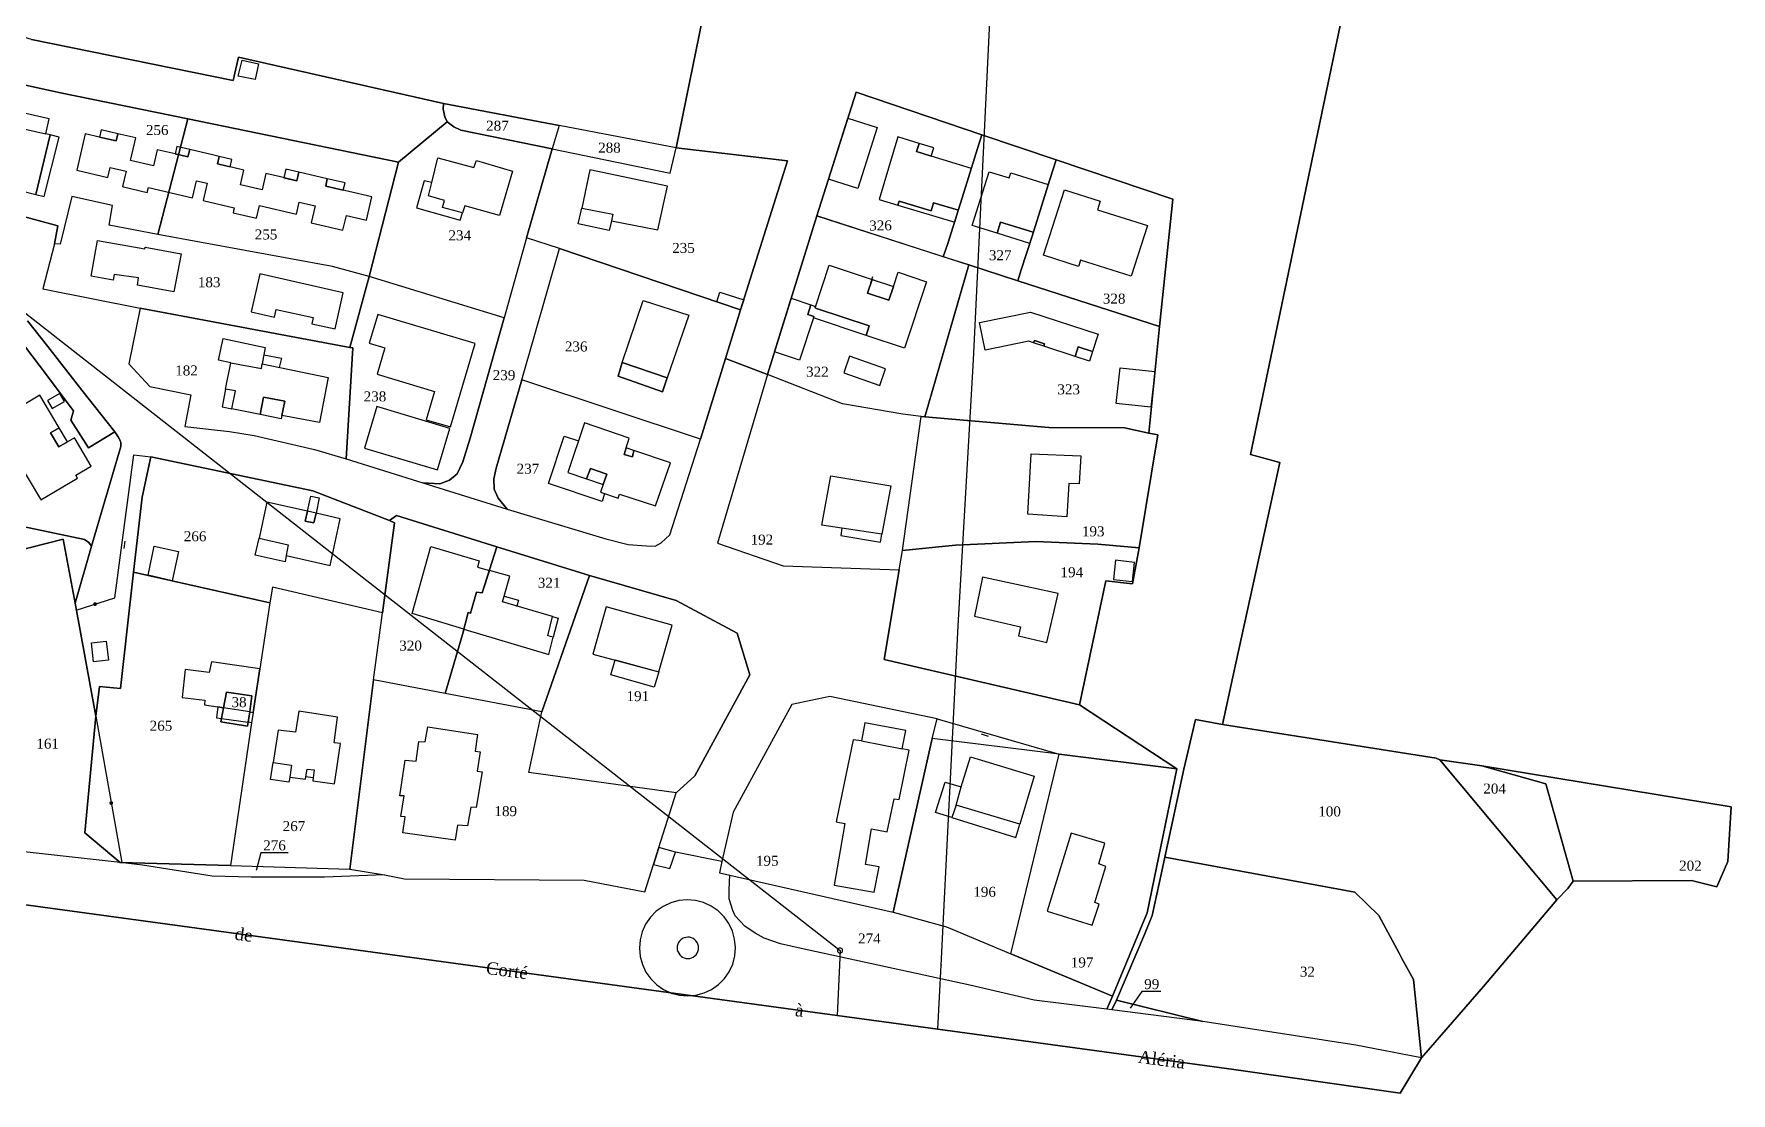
# Model space of a CAD drawing. Extents: x 1208038 to 1208926, y 6153358 to 6153860.
# Drawn here: x 1208586.3 to 1208926.4, y 6153357.6 to 6153569.8 of the extents above; entities that cross this region are included whole.
import ezdxf

# ---------------------------------------------------------------- set-up
doc = ezdxf.new("R2010")
doc.units = 0
doc.linetypes.add('CONTINU', pattern=[0])
doc.layers.get('0').update_dxf_attribs({"linetype": 'CONTINU'})
for name, color, linetype in [('1LIEUDIT', 7, 'CONTINU'), ('1PARCELLE', 7, 'CONTINU'), ('1SECTION', 7, 'CONTINU'), ('1SUBDSECT', 7, 'CONTINU'), ('1TROUPARCELLE', 7, 'CONTINU'), ('1ZONCOMM', 7, 'CONTINU'), ('3BATIDUR', 7, 'CONTINU'), ('3BATILEGER', 7, 'CONTINU'), ('3BORNE', 7, 'CONTINU'), ('3CADB', 7, 'CONTINU'), ('3CHEMIN', 7, 'CONTINU'), ('3CLOTMI', 7, 'CONTINU'), ('3FISCLINE', 7, 'CONTINUOUS'), ('3FLECHEPAR', 7, 'CONTINU'), ('3GAZODUC', 7, 'CONTINU'), ('3MURNONMI', 7, 'CONTINU'), ('3PARCELLETEX', 7, 'CONTINU'), ('3PISCINE', 7, 'CONTINUOUS'), ('3TOPOLINE', 7, 'CONTINU'), ('3ZONCOMMTEX', 7, 'CONTINU')]:
    doc.layers.add(name, color=color, linetype=linetype)
doc.styles.get("Standard").update_dxf_attribs({"font": 'Times New Roman'})

# ---------------------------------------------------------------- blocks, each defined once
blk = doc.blocks.new('CLOTMI')
at = {"const_width": 0.38}
blk.add_lwpolyline([(-0.19, 0, 1), (0.19, 0, 1)], format="xyb", close=True, dxfattribs=at)
blk = doc.blocks.new('MURNOMI')
blk.add_line((-0.75, 0.5), (0.75, 0.5))
blk = doc.blocks.new('BORLIPRO')
blk.add_lwpolyline([(-0.07, 0.5), (-0.19, 0.47), (-0.31, 0.4), (-0.4, 0.31), (-0.47, 0.19), (-0.5, 0.07), (-0.5, -0.07), (-0.47, -0.19), (-0.4, -0.31), (-0.31, -0.4), (-0.19, -0.47), (-0.07, -0.5), (0.07, -0.5), (0.19, -0.47), (0.31, -0.4), (0.4, -0.31), (0.47, -0.19), (0.5, -0.07), (0.5, 0.07), (0.47, 0.19), (0.4, 0.31), (0.31, 0.4), (0.19, 0.47), (0.07, 0.5)], close=True)
blk = doc.blocks.new('CADORDB')
blk.add_point((0, 0))

msp = doc.modelspace()

# ---------------------------------------------------------------- linework, layer by layer
at = {"layer": '1LIEUDIT'}
msp.add_lwpolyline([(1208852.42, 6153592.63), (1208841.39, 6153539.95), (1208830.04, 6153485.58), (1208835.96, 6153483.99), (1208834.09, 6153475.42), (1208826.55, 6153440.99), (1208824.47, 6153431.5), (1208867.24, 6153424.7), (1208867.97, 6153424.39), (1208876.44, 6153423.18), (1208926.36, 6153414.97), (1208925.74, 6153403.99), (1208923.49, 6153398.98), (1208918.45, 6153400.23), (1208894.69, 6153400.08), (1208893.64, 6153398.61), (1208891.48, 6153396.31), (1208891.48, 6153396.31), (1208876.73, 6153379.01), (1208864.31, 6153364.69), (1208860.04, 6153357.63), (1208826.74, 6153362.34), (1208767.43, 6153370.42), (1208747.24, 6153373.17), (1208565.93, 6153397.87)], dxfattribs=at)
at = {"layer": '1PARCELLE'}
for points in [[(1208668.33, 6153555.89), (1208627.26, 6153565.19), (1208626.17, 6153560.52), (1208585.81, 6153568.69), (1208552.07, 6153579.13), (1208534.44, 6153584.57), (1208554.78, 6153677.2), (1208583.34, 6153670.82), (1208608.58, 6153669.17), (1208661.16, 6153678.12), (1208691.87, 6153667.3), (1208717.66, 6153661.33), (1208736.79, 6153654.07), (1208714.94, 6153547.02), (1208691.49, 6153551.52), (1208668.33, 6153555.89)], [(1208580.66, 6153560.43), (1208591.61, 6153558.02), (1208617.12, 6153552.8), (1208611.09, 6153529.62), (1208601.34, 6153531.52), (1208602.01, 6153535.43), (1208593.84, 6153537.23), (1208591.52, 6153527.69), (1208590.42, 6153527.81), (1208591.06, 6153531.4), (1208573.04, 6153536.28), (1208580.66, 6153560.43)], [(1208768.5, 6153525.2), (1208743.15, 6153533.4), (1208751.02, 6153558.14), (1208776.25, 6153549.64), (1208775.36, 6153546.86), (1208772.97, 6153539.11), (1208769.44, 6153527.84), (1208768.5, 6153525.2)], [(1208669.07, 6153552.19), (1208668.58, 6153553.21), (1208668.27, 6153554.75), (1208668.33, 6153555.89), (1208691.49, 6153551.52), (1208690.13, 6153546.8), (1208671.83, 6153550.57), (1208670.38, 6153551.2), (1208669.07, 6153552.19)], [(1208617.12, 6153552.8), (1208659.32, 6153544.17), (1208653.42, 6153521.25), (1208646.1, 6153523.21), (1208611.09, 6153529.62), (1208617.12, 6153552.8)], [(1208659.32, 6153544.17), (1208669.07, 6153552.19), (1208670.38, 6153551.2), (1208671.83, 6153550.57), (1208690.13, 6153546.8), (1208684.99, 6153529.01), (1208680.48, 6153512.96), (1208653.42, 6153521.25), (1208659.32, 6153544.17)], [(1208714.94, 6153547.02), (1208691.49, 6153551.52), (1208690.13, 6153546.8), (1208713.78, 6153541.94), (1208714.94, 6153547.02)], [(1208783.43, 6153520.38), (1208773.6, 6153523.56), (1208768.5, 6153525.2), (1208769.44, 6153527.84), (1208772.97, 6153539.11), (1208775.36, 6153546.86), (1208776.25, 6153549.64), (1208791.1, 6153544.63), (1208789.83, 6153540.66), (1208786.29, 6153529.34), (1208784.11, 6153522.59), (1208783.43, 6153520.38)], [(1208714.94, 6153547.02), (1208737.28, 6153544.42), (1208727.87, 6153514.54), (1208691.6, 6153526.84), (1208684.99, 6153529.01), (1208690.13, 6153546.8), (1208713.78, 6153541.94), (1208714.94, 6153547.02)], [(1208791.1, 6153544.63), (1208814.52, 6153536.74), (1208811.8, 6153511.21), (1208783.43, 6153520.38), (1208784.11, 6153522.59), (1208786.29, 6153529.34), (1208789.83, 6153540.66), (1208791.1, 6153544.63)], [(1208590.42, 6153527.81), (1208588.07, 6153518.75), (1208607.54, 6153514.86), (1208649.54, 6153507.03), (1208653.42, 6153521.25), (1208646.1, 6153523.21), (1208611.09, 6153529.62), (1208601.34, 6153531.52), (1208602.01, 6153535.43), (1208593.84, 6153537.23), (1208591.52, 6153527.69), (1208590.42, 6153527.81)], [(1208764.83, 6153493.12), (1208764.08, 6153493.18), (1208760.37, 6153493.64), (1208748.33, 6153495.75), (1208733.27, 6153501.62), (1208743.15, 6153533.4), (1208773.6, 6153523.56), (1208764.83, 6153493.12)], [(1208664.22, 6153479.92), (1208681.11, 6153474.64), (1208679.31, 6153476.8), (1208678.48, 6153478.62), (1208678.41, 6153480.69), (1208678.91, 6153482.84), (1208684.03, 6153500.53), (1208691.6, 6153526.84), (1208684.99, 6153529.01), (1208680.48, 6153512.96), (1208673.7, 6153488.82), (1208672.24, 6153484.1), (1208671.1, 6153481.71), (1208669.57, 6153480.41), (1208667.58, 6153479.68), (1208664.22, 6153479.92)], [(1208727.87, 6153514.54), (1208724.85, 6153504.83), (1208719.83, 6153488.61), (1208684.03, 6153500.53), (1208691.6, 6153526.84), (1208727.87, 6153514.54)], [(1208648.87, 6153484.73), (1208664.22, 6153479.92), (1208667.58, 6153479.68), (1208669.57, 6153480.41), (1208671.1, 6153481.71), (1208672.24, 6153484.1), (1208673.7, 6153488.82), (1208680.48, 6153512.96), (1208653.42, 6153521.25), (1208649.54, 6153507.03), (1208650.18, 6153506.93), (1208648.87, 6153484.73)], [(1208804.78, 6153490.93), (1208789.66, 6153490.95), (1208764.83, 6153493.12), (1208773.6, 6153523.56), (1208783.43, 6153520.38), (1208811.8, 6153511.21), (1208809.66, 6153489.84), (1208804.78, 6153490.93)], [(1208607.54, 6153514.86), (1208605.29, 6153503.73), (1208609.51, 6153499.16), (1208617.69, 6153497.5), (1208616.48, 6153491.17), (1208625.46, 6153490.15), (1208630.41, 6153489.38), (1208642.51, 6153486.54), (1208648.87, 6153484.73), (1208650.18, 6153506.93), (1208649.54, 6153507.03), (1208607.54, 6153514.86)], [(1208681.11, 6153474.64), (1208700.89, 6153468.64), (1208705.33, 6153467.51), (1208709, 6153467.25), (1208710.77, 6153467.22), (1208711.98, 6153467.87), (1208713.72, 6153469.48), (1208719.83, 6153488.61), (1208684.03, 6153500.53), (1208678.91, 6153482.84), (1208678.41, 6153480.69), (1208678.48, 6153478.62), (1208679.31, 6153476.8), (1208681.11, 6153474.64)], [(1208733.27, 6153501.62), (1208723.26, 6153467.78), (1208736.4, 6153463.25), (1208759.66, 6153462.46), (1208760.31, 6153466.35), (1208764.08, 6153493.18), (1208760.37, 6153493.64), (1208748.33, 6153495.75), (1208733.27, 6153501.62)], [(1208809.66, 6153489.84), (1208811.46, 6153489.53), (1208807.73, 6153466.87), (1208799.44, 6153467.58), (1208787.07, 6153468.16), (1208770.94, 6153467.42), (1208760.31, 6153466.35), (1208764.08, 6153493.18), (1208764.83, 6153493.12), (1208789.66, 6153490.95), (1208804.78, 6153490.93), (1208809.66, 6153489.84)], [(1208594.5, 6153455.79), (1208592.13, 6153468.58), (1208571.35, 6153463.33), (1208546.45, 6153468.19), (1208496.2, 6153479.61), (1208497.51, 6153486.12), (1208503.64, 6153487.5), (1208502.08, 6153481.65), (1208525.18, 6153476.31), (1208540.24, 6153472.92), (1208554.55, 6153470.07), (1208570.87, 6153466.34), (1208571.81, 6153466.2), (1208573.62, 6153466.23), (1208574.69, 6153466.3), (1208576.66, 6153466.83), (1208578.97, 6153467.91), (1208581.01, 6153469.29), (1208582.78, 6153471.4), (1208596.41, 6153468.57), (1208597.27, 6153467.95), (1208597.81, 6153467.23), (1208594.5, 6153455.79)], [(1208657.5, 6153472.37), (1208658.53, 6153471.91), (1208656.13, 6153453.86), (1208634.05, 6153458.97), (1208633.54, 6153455.85), (1208606.21, 6153462.02), (1208607.97, 6153477), (1208609.68, 6153485.12), (1208642.18, 6153478.31), (1208657.5, 6153472.37)], [(1208668.66, 6153437.69), (1208654.29, 6153440.39), (1208656.13, 6153453.86), (1208658.53, 6153471.91), (1208657.5, 6153472.37), (1208658.93, 6153473.32), (1208679.05, 6153467.08), (1208676.11, 6153457.86), (1208674.97, 6153457.97), (1208673.78, 6153453.8), (1208673.29, 6153453.88), (1208672.14, 6153449.48), (1208668.66, 6153437.69)], [(1208603.52, 6153403.8), (1208553.68, 6153409.35), (1208545.58, 6153410.36), (1208541.17, 6153425.14), (1208539.48, 6153440.37), (1208538.58, 6153448.68), (1208540.88, 6153455.64), (1208571.35, 6153463.33), (1208592.13, 6153468.58), (1208594.5, 6153455.79), (1208598.68, 6153433.15), (1208596.44, 6153409.75), (1208603.52, 6153403.8)], [(1208679.05, 6153467.08), (1208697.62, 6153461.32), (1208688.07, 6153434.04), (1208668.66, 6153437.69), (1208672.14, 6153449.48), (1208673.29, 6153453.88), (1208673.78, 6153453.8), (1208674.97, 6153457.97), (1208676.11, 6153457.86), (1208679.05, 6153467.08)], [(1208807.73, 6153466.87), (1208806.41, 6153459.67), (1208801.08, 6153460.25), (1208795.79, 6153435.4), (1208756.63, 6153444.52), (1208759.66, 6153462.46), (1208760.31, 6153466.35), (1208770.94, 6153467.42), (1208787.07, 6153468.16), (1208799.44, 6153467.58), (1208807.73, 6153466.87)], [(1208603.52, 6153403.8), (1208596.44, 6153409.75), (1208598.68, 6153433.15), (1208599.4, 6153439.09), (1208603.62, 6153438.71), (1208606.21, 6153462.02), (1208633.54, 6153455.85), (1208631.52, 6153442.61), (1208630.2, 6153433.91), (1208629.88, 6153431.83), (1208625.66, 6153403.23), (1208603.52, 6153403.8)], [(1208714.96, 6153417.75), (1208685.44, 6153421.87), (1208688.07, 6153434.04), (1208697.62, 6153461.32), (1208714.99, 6153456.29), (1208727.19, 6153449.78), (1208729.71, 6153441.4), (1208718.7, 6153421.21), (1208714.96, 6153417.75)], [(1208649.55, 6153402.51), (1208654.29, 6153440.39), (1208656.13, 6153453.86), (1208634.05, 6153458.97), (1208633.54, 6153455.85), (1208631.52, 6153442.61), (1208630.2, 6153433.91), (1208629.88, 6153431.83), (1208625.66, 6153403.23), (1208649.55, 6153402.51)], [(1208649.55, 6153402.51), (1208656.49, 6153401.35), (1208660.56, 6153400.56), (1208696.52, 6153400.26), (1208708.68, 6153397.96), (1208710.43, 6153403.45), (1208711.52, 6153406.82), (1208714.96, 6153417.75), (1208685.44, 6153421.87), (1208688.07, 6153434.04), (1208668.66, 6153437.69), (1208654.29, 6153440.39), (1208649.55, 6153402.51)], [(1208629.94, 6153437.21), (1208624.83, 6153437.94), (1208624.26, 6153434.82), (1208623.87, 6153432.68), (1208623.75, 6153432.02), (1208629.09, 6153431.15), (1208629.2, 6153431.92), (1208629.5, 6153434.02), (1208629.94, 6153437.21)], [(1208766.3, 6153428.7), (1208767.25, 6153432.62), (1208745.78, 6153437.06), (1208738.12, 6153435.49), (1208726.37, 6153413.89), (1208724.13, 6153404), (1208723.63, 6153401.77), (1208725.75, 6153401.29), (1208758.48, 6153393.9), (1208766.3, 6153428.7)], [(1208812.91, 6153404.92), (1208816.71, 6153422.52), (1208819.02, 6153432.49), (1208824.47, 6153431.5), (1208867.24, 6153424.7), (1208867.97, 6153424.39), (1208891.48, 6153396.31), (1208876.73, 6153379.01), (1208864.31, 6153364.69), (1208862.7, 6153380.37), (1208860.4, 6153384.62), (1208859.84, 6153385.69), (1208858.52, 6153388.14), (1208855.81, 6153393.19), (1208850.95, 6153397.85), (1208812.91, 6153404.92)], [(1208791.72, 6153425.5), (1208766.3, 6153428.7), (1208758.48, 6153393.9), (1208769.14, 6153390.9), (1208782.06, 6153385.51), (1208791.72, 6153425.5)], [(1208815.3, 6153422.6), (1208809.37, 6153393.74), (1208802.38, 6153377.03), (1208782.06, 6153385.51), (1208791.72, 6153425.5), (1208815.3, 6153422.6)], [(1208891.48, 6153396.31), (1208867.97, 6153424.39), (1208876.44, 6153423.18), (1208889.27, 6153419.56), (1208894.69, 6153400.08), (1208893.64, 6153398.61), (1208891.48, 6153396.31)], [(1208894.69, 6153400.08), (1208889.27, 6153419.56), (1208876.44, 6153423.18), (1208926.36, 6153414.97), (1208925.74, 6153403.99), (1208923.49, 6153398.98), (1208918.45, 6153400.23), (1208894.69, 6153400.08)], [(1208803.24, 6153376.26), (1208808.79, 6153389.37), (1208810.38, 6153393.2), (1208812.22, 6153401.73), (1208812.91, 6153404.92), (1208850.95, 6153397.85), (1208855.81, 6153393.19), (1208858.52, 6153388.14), (1208859.84, 6153385.69), (1208860.4, 6153384.62), (1208862.7, 6153380.37), (1208864.31, 6153364.69), (1208851.15, 6153367.2), (1208820.48, 6153371.96), (1208803.24, 6153376.26)], [(1208649.55, 6153402.51), (1208656.49, 6153401.35), (1208644.5, 6153400.91), (1208629.82, 6153400.87), (1208621.99, 6153401.08), (1208608.02, 6153403.29), (1208603.52, 6153403.8), (1208625.66, 6153403.23), (1208649.55, 6153402.51)], [(1208802.38, 6153377.03), (1208801.28, 6153374.44), (1208786.7, 6153376.26), (1208773.82, 6153379.26), (1208740.01, 6153386.58), (1208735.85, 6153387.56), (1208732.6, 6153388.69), (1208730.8, 6153389.67), (1208728.72, 6153391.05), (1208726.82, 6153393.15), (1208726.3, 6153394.21), (1208725.61, 6153396.53), (1208725.6, 6153398.39), (1208725.75, 6153401.29), (1208758.48, 6153393.9), (1208769.14, 6153390.9), (1208782.06, 6153385.51), (1208802.38, 6153377.03)], [(1208802.24, 6153374.32), (1208803.24, 6153376.26), (1208820.48, 6153371.96), (1208802.24, 6153374.32)]]:
    msp.add_lwpolyline(points, close=True, dxfattribs=at)
for points in [[(1208852.42, 6153592.63), (1208841.39, 6153539.95), (1208830.04, 6153485.58), (1208835.96, 6153483.99), (1208834.09, 6153475.42), (1208826.55, 6153440.99), (1208824.47, 6153431.5), (1208819.02, 6153432.49), (1208816.71, 6153422.52), (1208812.91, 6153404.92), (1208812.22, 6153401.73), (1208810.38, 6153393.2), (1208808.79, 6153389.37), (1208803.24, 6153376.26), (1208802.24, 6153374.32), (1208801.28, 6153374.44), (1208801.28, 6153374.44), (1208802.38, 6153377.03), (1208809.37, 6153393.74), (1208815.3, 6153422.6), (1208795.79, 6153435.4), (1208801.08, 6153460.25), (1208806.41, 6153459.67), (1208807.73, 6153466.87), (1208811.46, 6153489.53), (1208809.66, 6153489.84), (1208811.8, 6153511.21), (1208814.52, 6153536.74), (1208791.1, 6153544.63), (1208776.25, 6153549.64), (1208751.02, 6153558.14), (1208743.15, 6153533.4), (1208733.27, 6153501.62), (1208724.85, 6153504.83), (1208727.87, 6153514.54), (1208737.28, 6153544.42), (1208714.94, 6153547.02), (1208736.79, 6153654.07)], [(1208585.81, 6153568.69), (1208626.17, 6153560.52), (1208627.26, 6153565.19), (1208668.33, 6153555.89), (1208668.27, 6153554.75), (1208668.58, 6153553.21), (1208669.07, 6153552.19), (1208659.32, 6153544.17), (1208617.12, 6153552.8), (1208591.61, 6153558.02), (1208580.66, 6153560.43)], [(1208573.04, 6153536.28), (1208591.06, 6153531.4), (1208590.42, 6153527.81), (1208588.07, 6153518.75), (1208607.54, 6153514.86), (1208605.29, 6153503.73), (1208609.51, 6153499.16), (1208617.69, 6153497.5), (1208616.48, 6153491.17), (1208625.46, 6153490.15), (1208630.41, 6153489.38), (1208642.51, 6153486.54), (1208648.87, 6153484.73), (1208664.22, 6153479.92), (1208681.11, 6153474.64), (1208700.89, 6153468.64), (1208705.33, 6153467.51), (1208709, 6153467.25), (1208710.77, 6153467.22), (1208711.98, 6153467.87), (1208713.72, 6153469.48), (1208719.83, 6153488.61), (1208724.85, 6153504.83), (1208733.27, 6153501.62), (1208723.26, 6153467.78), (1208736.4, 6153463.25), (1208759.66, 6153462.46), (1208756.63, 6153444.52), (1208795.79, 6153435.4), (1208815.3, 6153422.6), (1208791.72, 6153425.5), (1208766.3, 6153428.7), (1208767.25, 6153432.62), (1208745.78, 6153437.06), (1208738.12, 6153435.49), (1208726.37, 6153413.89), (1208724.13, 6153404), (1208714.85, 6153405.89), (1208714.85, 6153405.89), (1208711.52, 6153406.82), (1208714.96, 6153417.75), (1208718.7, 6153421.21), (1208729.71, 6153441.4), (1208727.19, 6153449.78), (1208714.99, 6153456.29), (1208697.62, 6153461.32), (1208679.05, 6153467.08), (1208658.93, 6153473.32), (1208657.5, 6153472.37), (1208642.18, 6153478.31), (1208609.68, 6153485.12), (1208607.97, 6153477), (1208606.21, 6153462.02), (1208603.62, 6153438.71), (1208599.4, 6153439.09), (1208598.68, 6153433.15), (1208594.5, 6153455.79), (1208597.81, 6153467.23), (1208603.65, 6153487.16), (1208603.66, 6153487.97), (1208603.46, 6153488.52), (1208603.16, 6153489.1), (1208602.47, 6153490.09), (1208595.86, 6153498.46), (1208589.03, 6153507.18), (1208585, 6153512.32)], [(1208585, 6153512.32), (1208589.03, 6153507.18), (1208595.86, 6153498.46), (1208595.86, 6153498.46), (1208602.47, 6153490.09), (1208597.22, 6153486.9), (1208593.68, 6153492.44), (1208594.21, 6153494.29), (1208587.29, 6153503.5), (1208581.22, 6153511.51)], [(1208581.22, 6153511.51), (1208587.29, 6153503.5), (1208594.21, 6153494.29), (1208593.68, 6153492.44), (1208597.22, 6153486.9), (1208602.47, 6153490.09), (1208603.16, 6153489.1), (1208603.46, 6153488.52), (1208603.66, 6153487.97), (1208603.65, 6153487.16), (1208603.65, 6153487.16), (1208597.81, 6153467.23), (1208597.27, 6153467.95), (1208596.41, 6153468.57), (1208582.78, 6153471.4)]]:
    msp.add_lwpolyline(points, dxfattribs=at)
at = {"layer": '1SECTION'}
msp.add_lwpolyline([(1208565.93, 6153397.87), (1208747.24, 6153373.17), (1208767.43, 6153370.42), (1208826.74, 6153362.34), (1208860.04, 6153357.63), (1208864.31, 6153364.69), (1208876.73, 6153379.01), (1208891.48, 6153396.31), (1208893.64, 6153398.61), (1208893.64, 6153398.61), (1208894.69, 6153400.08), (1208918.45, 6153400.23), (1208923.49, 6153398.98), (1208925.74, 6153403.99), (1208926.36, 6153414.97), (1208876.44, 6153423.18), (1208867.97, 6153424.39), (1208867.24, 6153424.7), (1208824.47, 6153431.5), (1208826.55, 6153440.99), (1208834.09, 6153475.42), (1208835.96, 6153483.99), (1208830.04, 6153485.58), (1208841.39, 6153539.95), (1208852.42, 6153592.63)], dxfattribs=at)
at = {"layer": '1SUBDSECT'}
msp.add_lwpolyline([(1208565.93, 6153397.87), (1208747.24, 6153373.17), (1208767.43, 6153370.42), (1208826.74, 6153362.34), (1208860.04, 6153357.63), (1208864.31, 6153364.69), (1208876.73, 6153379.01), (1208891.48, 6153396.31), (1208893.64, 6153398.61), (1208893.64, 6153398.61), (1208894.69, 6153400.08), (1208918.45, 6153400.23), (1208923.49, 6153398.98), (1208925.74, 6153403.99), (1208926.36, 6153414.97), (1208876.44, 6153423.18), (1208867.97, 6153424.39), (1208867.24, 6153424.7), (1208824.47, 6153431.5), (1208826.55, 6153440.99), (1208834.09, 6153475.42), (1208835.96, 6153483.99), (1208830.04, 6153485.58), (1208841.39, 6153539.95), (1208852.42, 6153592.63)], dxfattribs=at)
at = {"layer": '1TROUPARCELLE'}
msp.add_lwpolyline([(1208623.75, 6153432.02), (1208623.87, 6153432.68), (1208624.26, 6153434.82), (1208624.83, 6153437.94), (1208629.94, 6153437.21), (1208629.5, 6153434.02), (1208629.2, 6153431.92), (1208629.09, 6153431.15), (1208623.75, 6153432.02)], close=True, dxfattribs=at)
at = {"layer": '1ZONCOMM'}
msp.add_lwpolyline([(1208826.74, 6153362.34), (1208767.43, 6153370.42), (1208747.24, 6153373.17), (1208565.93, 6153397.87), (1208498.18, 6153402.8), (1208353.5, 6153421.69), (1208316.89, 6153426.69), (1208280.22, 6153439.09)], dxfattribs=at)
msp.add_lwpolyline([(1208826.74, 6153362.34), (1208767.43, 6153370.42), (1208747.24, 6153373.17), (1208565.93, 6153397.87), (1208498.18, 6153402.8), (1208353.5, 6153421.69), (1208316.89, 6153426.69), (1208280.22, 6153439.09)], dxfattribs=at)
msp.add_lwpolyline([(1208826.74, 6153362.34), (1208767.43, 6153370.42), (1208747.24, 6153373.17), (1208565.93, 6153397.87), (1208498.18, 6153402.8), (1208353.5, 6153421.69), (1208316.89, 6153426.69), (1208280.22, 6153439.09)], dxfattribs=at)
msp.add_lwpolyline([(1208826.74, 6153362.34), (1208767.43, 6153370.42), (1208747.24, 6153373.17), (1208565.93, 6153397.87), (1208498.18, 6153402.8), (1208353.5, 6153421.69), (1208316.89, 6153426.69), (1208280.22, 6153439.09)], dxfattribs=at)
at = {"layer": '3BATIDUR'}
for points in [[(1208627.98, 6153564.58), (1208631.29, 6153563.84), (1208630.62, 6153560.67), (1208627.22, 6153561.36), (1208627.98, 6153564.58)], [(1208589.55, 6153549.59), (1208588.66, 6153549.79), (1208589.35, 6153552.8), (1208582.57, 6153554.35), (1208579.95, 6153544.11), (1208576.22, 6153545.07), (1208575.09, 6153540.63), (1208586.66, 6153537.69), (1208589.55, 6153549.59)], [(1208745.48, 6153540.73), (1208749.37, 6153552.95), (1208755.23, 6153551.08), (1208751.34, 6153538.87), (1208745.48, 6153540.73)], [(1208594.86, 6153542.54), (1208601.06, 6153541.1), (1208601.52, 6153543.07), (1208604.74, 6153542.31), (1208604.02, 6153539.24), (1208604.22, 6153539.19), (1208608.98, 6153538.08), (1208609.22, 6153539.06), (1208618.03, 6153537.01), (1208618.82, 6153540.41), (1208621.01, 6153539.9), (1208620.21, 6153536.47), (1208626.4, 6153535.02), (1208626.17, 6153534.02), (1208630.88, 6153532.93), (1208631.47, 6153535.46), (1208638.88, 6153533.74), (1208639.45, 6153536.15), (1208642.61, 6153535.42), (1208641.81, 6153531.98), (1208648.2, 6153530.49), (1208648.88, 6153533.44), (1208652.88, 6153532.51), (1208653.98, 6153537.18), (1208644.73, 6153539.33), (1208645.06, 6153540.81), (1208639.37, 6153542.12), (1208638.98, 6153540.42), (1208635.69, 6153541.18), (1208632.73, 6153541.86), (1208631.98, 6153538.61), (1208627.68, 6153539.62), (1208628.33, 6153542.57), (1208623.08, 6153543.8), (1208623.42, 6153545.28), (1208622.34, 6153545.54), (1208617.48, 6153546.69), (1208617.12, 6153545.21), (1208614.54, 6153545.81), (1208610.97, 6153546.64), (1208610.22, 6153543.39), (1208605.62, 6153544.45), (1208606.67, 6153548.99), (1208603.07, 6153549.83), (1208602.73, 6153548.39), (1208599.43, 6153549.15), (1208596.56, 6153549.83), (1208594.86, 6153542.54)], [(1208763.64, 6153547.9), (1208759.38, 6153549.2), (1208755.63, 6153536.65), (1208759.41, 6153535.52), (1208759.63, 6153536.3), (1208766.06, 6153534.38), (1208766.55, 6153536.02), (1208771.53, 6153534.52), (1208774.14, 6153542.87), (1208766.07, 6153545.36), (1208763.14, 6153546.26), (1208763.64, 6153547.9)], [(1208665.35, 6153537.39), (1208666.01, 6153540.06), (1208667.24, 6153544.98), (1208674.44, 6153543.08), (1208674.97, 6153544.45), (1208682.19, 6153542.37), (1208679.59, 6153533.45), (1208672.65, 6153535.42), (1208672.18, 6153534.01), (1208668.16, 6153535.08), (1208668.54, 6153536.48), (1208665.35, 6153537.39)], [(1208702, 6153532.4), (1208711.32, 6153530.55), (1208713.21, 6153539.31), (1208697.7, 6153542.58), (1208696.04, 6153534.95), (1208702.3, 6153533.75), (1208702, 6153532.4)], [(1208782.04, 6153542.03), (1208789.5, 6153539.64), (1208786.53, 6153530.11), (1208779.97, 6153532.15), (1208779.26, 6153529.89), (1208774.29, 6153531.44), (1208777.66, 6153542.23), (1208781.67, 6153540.99), (1208782.04, 6153542.03)], [(1208792.76, 6153538.62), (1208799.91, 6153536.34), (1208799.37, 6153534.62), (1208809.39, 6153531.43), (1208806.15, 6153521.27), (1208796.02, 6153524.49), (1208795.62, 6153523.26), (1208788.58, 6153525.5), (1208792.76, 6153538.62)], [(1208599.01, 6153528.46), (1208608.46, 6153526.75), (1208608.54, 6153527.11), (1208615.79, 6153525.78), (1208614.32, 6153518.19), (1208607.01, 6153519.47), (1208607.19, 6153520.95), (1208602.33, 6153521.66), (1208602.12, 6153520.52), (1208597.73, 6153521.31), (1208599.01, 6153528.46)], [(1208648.22, 6153517.95), (1208631.55, 6153521.8), (1208629.78, 6153514.17), (1208634.47, 6153513.08), (1208634.83, 6153514.62), (1208642.2, 6153512.99), (1208641.93, 6153511.77), (1208646.64, 6153510.72), (1208648.22, 6153517.95)], [(1208745.66, 6153523.5), (1208754.23, 6153520.65), (1208753.31, 6153517.89), (1208757.59, 6153516.48), (1208758.5, 6153519.24), (1208759.48, 6153522.07), (1208765.15, 6153520.18), (1208760.74, 6153506.88), (1208753.03, 6153509.44), (1208753.67, 6153511.34), (1208743.11, 6153514.85), (1208742.83, 6153514.93), (1208745.66, 6153523.5)], [(1208708.35, 6153516.43), (1208717.5, 6153513.48), (1208713.17, 6153500.9), (1208704.17, 6153504), (1208708.35, 6153516.43)], [(1208738.01, 6153516.86), (1208741.98, 6153515.54), (1208741.35, 6153513.63), (1208742.58, 6153513.23), (1208742.48, 6153512.94), (1208739.67, 6153504.45), (1208734.67, 6153506.11), (1208738.01, 6153516.86)], [(1208775.73, 6153512), (1208785.98, 6153514.12), (1208799.54, 6153509.66), (1208798.4, 6153506.19), (1208795.55, 6153507.13), (1208794.92, 6153505.22), (1208788.65, 6153507.29), (1208788.81, 6153507.76), (1208786.76, 6153508.44), (1208786.6, 6153507.96), (1208785.66, 6153508.27), (1208776.87, 6153506.46), (1208775.73, 6153512)], [(1208666.57, 6153498.21), (1208664.87, 6153492.52), (1208669.73, 6153491.08), (1208674.7, 6153507.79), (1208655.15, 6153513.62), (1208653.45, 6153507.86), (1208656.59, 6153506.93), (1208655.03, 6153501.67), (1208666.57, 6153498.21)], [(1208624.69, 6153498.64), (1208625.72, 6153503.94), (1208623.24, 6153504.44), (1208624.16, 6153508.84), (1208632.63, 6153507.04), (1208632, 6153503.73), (1208645.21, 6153501.03), (1208643.52, 6153491.99), (1208635.97, 6153493.41), (1208636.52, 6153496.28), (1208632.26, 6153497.05), (1208631.62, 6153493.56), (1208625.95, 6153494.71), (1208626.64, 6153498.31), (1208624.69, 6153498.64)], [(1208810.9, 6153502.19), (1208810.11, 6153495.05), (1208803.13, 6153495.82), (1208803.91, 6153502.96), (1208810.9, 6153502.19)], [(1208595, 6153480.8), (1208594.65, 6153481.4), (1208597.76, 6153483.23), (1208594.53, 6153488.69), (1208594.4, 6153488.92), (1208591.28, 6153487.09), (1208589.62, 6153489.91), (1208591.35, 6153490.93), (1208587.48, 6153497.48), (1208579.35, 6153492.67), (1208581.53, 6153488.96), (1208580.59, 6153488.4), (1208587.56, 6153476.62), (1208587.65, 6153476.46), (1208595, 6153480.8)], [(1208669.64, 6153490.79), (1208654.98, 6153495.16), (1208652.52, 6153486.86), (1208667.17, 6153482.5), (1208669.64, 6153490.79)], [(1208704.96, 6153486.92), (1208705.53, 6153488.85), (1208696.63, 6153491.92), (1208693.26, 6153481.98), (1208697.02, 6153480.69), (1208697.83, 6153482.79), (1208701.07, 6153481.66), (1208700.36, 6153479.54), (1208699.83, 6153478.01), (1208703.33, 6153476.82), (1208703.61, 6153477.62), (1208710.84, 6153475.27), (1208713.83, 6153483.93), (1208706.51, 6153486.39), (1208706.19, 6153485.09), (1208704.55, 6153485.57), (1208704.96, 6153486.92)], [(1208786.12, 6153485.71), (1208796.04, 6153485.28), (1208795.74, 6153479.7), (1208793.65, 6153479.78), (1208793.23, 6153473.1), (1208785.44, 6153473.59), (1208786.12, 6153485.71)], [(1208748.18, 6153470.82), (1208744.19, 6153471.42), (1208745.97, 6153481.29), (1208758.01, 6153479.3), (1208756.19, 6153469.61), (1208748.18, 6153470.82)], [(1208636.83, 6153465.31), (1208645.64, 6153463.31), (1208647.64, 6153472.7), (1208642.85, 6153473.79), (1208642.34, 6153471.88), (1208640.65, 6153472.22), (1208641.06, 6153474.19), (1208632.95, 6153476.03), (1208631.38, 6153468.83), (1208637.22, 6153467.47), (1208636.83, 6153465.31)], [(1208609.15, 6153461.41), (1208610.34, 6153467.17), (1208615.22, 6153466.15), (1208614, 6153460.26), (1208609.15, 6153461.41)], [(1208677.53, 6153462.33), (1208676.11, 6153457.86), (1208674.97, 6153457.97), (1208673.78, 6153453.8), (1208673.29, 6153453.88), (1208672.44, 6153450.6), (1208662.06, 6153453.72), (1208665.78, 6153467.12), (1208675.47, 6153464.25), (1208675.14, 6153463), (1208677.53, 6153462.33)], [(1208806.42, 6153460.12), (1208806.83, 6153463.95), (1208803.01, 6153464.38), (1208802.59, 6153460.55), (1208806.42, 6153460.12)], [(1208680.51, 6153457.2), (1208681.64, 6153461.21), (1208677.53, 6153462.33), (1208676.11, 6153457.86), (1208674.97, 6153457.97), (1208673.78, 6153453.8), (1208673.29, 6153453.88), (1208672.44, 6153450.6), (1208689.43, 6153445.51), (1208690.31, 6153448.95), (1208689.26, 6153449.23), (1208690.21, 6153453.12), (1208680.19, 6153456.05), (1208680.51, 6153457.2)], [(1208776.38, 6153461.01), (1208774.76, 6153453.21), (1208783.96, 6153451.01), (1208783.56, 6153449.27), (1208789.23, 6153447.91), (1208791.53, 6153457.74), (1208776.38, 6153461.01)], [(1208700.96, 6153455.06), (1208698.29, 6153445.59), (1208711.48, 6153442.05), (1208714.16, 6153451.39), (1208700.96, 6153455.06)], [(1208623.1, 6153434.99), (1208624.26, 6153434.82), (1208624.83, 6153437.94), (1208629.94, 6153437.21), (1208629.5, 6153434.02), (1208630.2, 6153433.91), (1208631.52, 6153442.61), (1208621.82, 6153444.03), (1208621.36, 6153441.87), (1208616.6, 6153442.49), (1208615.95, 6153436.9), (1208620.52, 6153436.36), (1208620.46, 6153435.4), (1208623.1, 6153434.99)], [(1208624.26, 6153434.82), (1208624.83, 6153437.94), (1208629.94, 6153437.21), (1208629.5, 6153434.02), (1208624.26, 6153434.82)], [(1208637.52, 6153420.89), (1208640.71, 6153420.55), (1208640.78, 6153420.97), (1208641.03, 6153422.55), (1208642.41, 6153422.39), (1208642.2, 6153420.8), (1208642.13, 6153420.19), (1208646.5, 6153419.59), (1208647.67, 6153427.65), (1208646.43, 6153427.8), (1208647.11, 6153432.93), (1208639.34, 6153434.16), (1208638.66, 6153429.96), (1208635.18, 6153430.36), (1208634.2, 6153423.86), (1208637.9, 6153423.33), (1208637.52, 6153420.89)], [(1208660.65, 6153424.32), (1208662.89, 6153424.1), (1208663.43, 6153428.08), (1208664.65, 6153427.97), (1208665.18, 6153431.02), (1208675.16, 6153429.46), (1208674.66, 6153426.13), (1208675.69, 6153425.99), (1208675.09, 6153422.11), (1208676.06, 6153421.97), (1208674.89, 6153414.81), (1208673.84, 6153414.94), (1208673.18, 6153411.15), (1208671.17, 6153411.31), (1208670.67, 6153408.3), (1208660.19, 6153409.8), (1208660.63, 6153412.94), (1208659.8, 6153413.01), (1208660.44, 6153417.15), (1208659.56, 6153417.2), (1208660.65, 6153424.32)], [(1208752.76, 6153431.79), (1208752.14, 6153428.2), (1208750.45, 6153428.42), (1208747.01, 6153411.95), (1208748.76, 6153411.61), (1208746.64, 6153399.29), (1208754.67, 6153397.91), (1208755.63, 6153402.95), (1208752.88, 6153403.43), (1208754.11, 6153410.56), (1208757.27, 6153409.94), (1208758.66, 6153416.56), (1208759.67, 6153416.42), (1208761.64, 6153426.36), (1208760.25, 6153426.59), (1208760.99, 6153430.26), (1208752.76, 6153431.79)], [(1208770.23, 6153412.82), (1208766.92, 6153413.85), (1208768.89, 6153419.93), (1208772.05, 6153418.95), (1208773.92, 6153424.98), (1208786.73, 6153421.09), (1208783.83, 6153411.51), (1208771.05, 6153415.32), (1208770.23, 6153412.82)], [(1208789.3, 6153394.07), (1208798.31, 6153391.25), (1208799.76, 6153395.47), (1208798.84, 6153395.78), (1208801.04, 6153403.03), (1208799.65, 6153403.53), (1208800.89, 6153407.69), (1208794.1, 6153409.69), (1208789.3, 6153394.07)], [(1208714.85, 6153405.89), (1208711.52, 6153406.82), (1208710.43, 6153403.45), (1208713.72, 6153402.61), (1208714.85, 6153405.89)]]:
    msp.add_lwpolyline(points, close=True, dxfattribs=at)
for points in [[(1208753.84, 6153520.78), (1208754.56, 6153520.54)], [(1208754, 6153519.96), (1208754.4, 6153521.21)]]:
    msp.add_lwpolyline(points, dxfattribs=at)
at = {"layer": '3BATILEGER'}
for points in [[(1208586.66, 6153537.69), (1208588.35, 6153537.26), (1208591.33, 6153549.18), (1208589.55, 6153549.59), (1208586.66, 6153537.69)], [(1208599.43, 6153549.15), (1208602.73, 6153548.39), (1208603.07, 6153549.83), (1208599.76, 6153550.6), (1208599.43, 6153549.15)], [(1208763.64, 6153547.9), (1208763.14, 6153546.26), (1208766.08, 6153545.36), (1208766.58, 6153546.98), (1208763.64, 6153547.9)], [(1208614.54, 6153545.81), (1208617.12, 6153545.21), (1208617.48, 6153546.69), (1208614.88, 6153547.3), (1208614.54, 6153545.81)], [(1208623.08, 6153543.8), (1208625.56, 6153543.22), (1208625.9, 6153544.7), (1208623.42, 6153545.27), (1208623.08, 6153543.8)], [(1208636.34, 6153541.03), (1208638.98, 6153540.42), (1208639.37, 6153542.12), (1208636.74, 6153542.73), (1208636.34, 6153541.03)], [(1208644.73, 6153539.33), (1208648.26, 6153538.51), (1208648.61, 6153539.99), (1208645.06, 6153540.81), (1208644.73, 6153539.33)], [(1208672.18, 6153534.01), (1208668.16, 6153535.08), (1208668.54, 6153536.48), (1208665.35, 6153537.39), (1208666.01, 6153540.06), (1208664.47, 6153540.42), (1208662.94, 6153534.97), (1208671.69, 6153532.53), (1208672.18, 6153534.01)], [(1208702, 6153532.4), (1208701.56, 6153530.42), (1208695.35, 6153531.76), (1208696.04, 6153534.95), (1208702.3, 6153533.75), (1208702, 6153532.4)], [(1208771.53, 6153534.52), (1208766.55, 6153536.02), (1208766.06, 6153534.38), (1208759.63, 6153536.3), (1208759.41, 6153535.52), (1208770.79, 6153532.12), (1208771.53, 6153534.52)], [(1208779.26, 6153529.89), (1208779.97, 6153532.15), (1208786.53, 6153530.11), (1208785.81, 6153527.85), (1208779.26, 6153529.89)], [(1208754.23, 6153520.65), (1208758.5, 6153519.24), (1208757.59, 6153516.48), (1208753.31, 6153517.89), (1208754.23, 6153520.65)], [(1208727.87, 6153514.54), (1208723.12, 6153516.16), (1208723.73, 6153518.07), (1208728.51, 6153516.57), (1208727.87, 6153514.54)], [(1208742.58, 6153513.23), (1208741.35, 6153513.63), (1208741.98, 6153515.54), (1208742.92, 6153515.22), (1208742.83, 6153514.93), (1208743.11, 6153514.85), (1208753.67, 6153511.34), (1208753.03, 6153509.44), (1208742.48, 6153512.94), (1208742.58, 6153513.23)], [(1208786.76, 6153508.44), (1208788.81, 6153507.76), (1208788.65, 6153507.29), (1208786.6, 6153507.96), (1208786.76, 6153508.44)], [(1208795.55, 6153507.13), (1208798.4, 6153506.19), (1208797.77, 6153504.29), (1208794.92, 6153505.22), (1208795.55, 6153507.13)], [(1208703.34, 6153501.27), (1208704.17, 6153504), (1208713.17, 6153500.9), (1208712.24, 6153498.11), (1208703.34, 6153501.27)], [(1208592.37, 6153496.18), (1208591.48, 6153497.76), (1208589.02, 6153496.39), (1208589.91, 6153494.8), (1208592.37, 6153496.18)], [(1208624.69, 6153498.64), (1208624.01, 6153495.11), (1208625.95, 6153494.71), (1208626.64, 6153498.31), (1208624.69, 6153498.64)], [(1208632.26, 6153497.05), (1208636.52, 6153496.28), (1208635.97, 6153493.41), (1208635.83, 6153492.7), (1208631.62, 6153493.56), (1208632.26, 6153497.05)], [(1208593.01, 6153488.11), (1208591.35, 6153490.93), (1208589.62, 6153489.91), (1208591.28, 6153487.09), (1208593.01, 6153488.11)], [(1208704.96, 6153486.92), (1208704.55, 6153485.57), (1208706.19, 6153485.09), (1208706.51, 6153486.39), (1208704.96, 6153486.92)], [(1208700.36, 6153479.54), (1208701.07, 6153481.66), (1208697.83, 6153482.79), (1208697.02, 6153480.69), (1208700.36, 6153479.54)], [(1208642.85, 6153473.79), (1208641.06, 6153474.19), (1208640.65, 6153472.22), (1208642.34, 6153471.88), (1208642.85, 6153473.79)], [(1208756.19, 6153469.61), (1208748.18, 6153470.82), (1208747.95, 6153469.32), (1208755.9, 6153468.02), (1208756.19, 6153469.61)], [(1208636.83, 6153465.31), (1208636.61, 6153464.04), (1208630.62, 6153465.37), (1208631.38, 6153468.83), (1208637.22, 6153467.47), (1208636.83, 6153465.31)], [(1208680.19, 6153456.05), (1208680.51, 6153457.2), (1208683.4, 6153456.36), (1208683.06, 6153455.21), (1208682.46, 6153455.38), (1208680.19, 6153456.05)], [(1208690.21, 6153453.12), (1208691.32, 6153452.79), (1208690.31, 6153448.95), (1208689.26, 6153449.23), (1208690.21, 6153453.12)], [(1208600.77, 6153448.16), (1208601.19, 6153444.37), (1208598.2, 6153444.04), (1208597.78, 6153447.84), (1208600.77, 6153448.16)], [(1208711.48, 6153442.05), (1208710.58, 6153438.93), (1208701.86, 6153441.43), (1208702.72, 6153444.41), (1208711.48, 6153442.05)], [(1208623.1, 6153434.99), (1208622.84, 6153432.82), (1208623.87, 6153432.68), (1208624.26, 6153434.82), (1208623.1, 6153434.99)], [(1208629.2, 6153431.92), (1208629.5, 6153434.02), (1208624.26, 6153434.82), (1208623.87, 6153432.68), (1208629.2, 6153431.92)], [(1208629.2, 6153431.92), (1208629.5, 6153434.02), (1208630.2, 6153433.91), (1208629.88, 6153431.83), (1208629.2, 6153431.92)], [(1208637.52, 6153420.89), (1208637.36, 6153419.93), (1208633.69, 6153420.42), (1208634.2, 6153423.86), (1208637.9, 6153423.33), (1208637.52, 6153420.89)], [(1208640.78, 6153420.97), (1208641.03, 6153422.55), (1208642.41, 6153422.39), (1208642.2, 6153420.8), (1208640.78, 6153420.97)], [(1208770.23, 6153412.82), (1208783.03, 6153408.86), (1208783.83, 6153411.51), (1208771.05, 6153415.32), (1208770.23, 6153412.82)]]:
    msp.add_lwpolyline(points, close=True, dxfattribs=at)
at = {"layer": '3CHEMIN'}
for points in [[(1208594.75, 6153454.4), (1208602.46, 6153456.84), (1208606.26, 6153485.52), (1208609.68, 6153485.12)], [(1208598.68, 6153433.15), (1208603.87, 6153403.79)]]:
    msp.add_lwpolyline(points, dxfattribs=at)
at = {"layer": '3FISCLINE'}
for points in [[(1208581.81, 6153551.37), (1208588.66, 6153549.79)], [(1208625.72, 6153503.94), (1208631.85, 6153502.79), (1208632, 6153503.73)], [(1208632.35, 6153505.56), (1208635.88, 6153504.89), (1208635.43, 6153503.03)], [(1208704.17, 6153504), (1208703.34, 6153501.27), (1208712.24, 6153498.11), (1208713.17, 6153500.9)], [(1208700.62, 6153477.74), (1208700.12, 6153476.14), (1208689.39, 6153479.76), (1208692.55, 6153489.26), (1208695.39, 6153488.28)], [(1208641.06, 6153474.19), (1208641.76, 6153477.21), (1208643.4, 6153476.89), (1208642.85, 6153473.79)], [(1208767.25, 6153432.62), (1208791.72, 6153425.5)], [(1208752.14, 6153428.2), (1208760.25, 6153426.59)], [(1208771.05, 6153415.32), (1208772.05, 6153418.95)]]:
    msp.add_lwpolyline(points, dxfattribs=at)
at = {"layer": '3FLECHEPAR'}
for points in [[(1208637.22, 6153405.75), (1208631.76, 6153405.76), (1208630.77, 6153402.23)], [(1208812.09, 6153377.95), (1208808.27, 6153377.96), (1208805.97, 6153374.63)]]:
    msp.add_lwpolyline(points, dxfattribs=at)
at = {"layer": '3GAZODUC'}
for points in [[(1208767.43, 6153370.42), (1208768.05, 6153383.28), (1208771.49, 6153451.25), (1208774.55, 6153504.52), (1208780.9, 6153636.06), (1208786.04, 6153738.1)], [(1208153.1, 6153667.04), (1208274.88, 6153674.41), (1208338.72, 6153678.83), (1208368.4, 6153681.2), (1208483.83, 6153591.51), (1208575.88, 6153520.64), (1208654.54, 6153459.15), (1208747.8, 6153386.19), (1208747.24, 6153373.17)]]:
    msp.add_lwpolyline(points, dxfattribs=at)
at = {"layer": '3PISCINE'}
msp.add_lwpolyline([(1208748.55, 6153501.93), (1208755.8, 6153499.42), (1208756.94, 6153502.75), (1208749.7, 6153505.25), (1208748.55, 6153501.93)], close=True, dxfattribs=at)
at = {"layer": '3TOPOLINE'}
for points in [[(1208726.85, 6153386.78), (1208726.69, 6153388.45), (1208726.25, 6153390.06), (1208725.53, 6153391.58), (1208724.56, 6153392.96), (1208723.36, 6153394.13), (1208721.98, 6153395.08), (1208720.45, 6153395.79), (1208718.83, 6153396.21), (1208717.15, 6153396.35), (1208715.49, 6153396.19), (1208713.87, 6153395.75), (1208712.35, 6153395.03), (1208710.99, 6153394.06), (1208709.8, 6153392.87), (1208708.85, 6153391.48), (1208708.15, 6153389.95), (1208707.73, 6153388.34), (1208707.59, 6153386.66), (1208707.75, 6153384.99), (1208708.19, 6153383.37), (1208708.91, 6153381.85), (1208709.88, 6153380.49), (1208711.08, 6153379.3), (1208712.46, 6153378.35), (1208713.98, 6153377.65), (1208715.61, 6153377.22), (1208717.27, 6153377.08), (1208718.94, 6153377.24), (1208720.56, 6153377.69), (1208722.08, 6153378.41), (1208723.45, 6153379.38), (1208724.63, 6153380.57), (1208725.59, 6153381.95), (1208726.29, 6153383.48), (1208726.71, 6153385.11), (1208726.85, 6153386.78)], [(1208719.45, 6153386.73), (1208719.41, 6153387.1), (1208719.31, 6153387.46), (1208719.16, 6153387.79), (1208718.94, 6153388.1), (1208718.68, 6153388.36), (1208718.36, 6153388.58), (1208718.03, 6153388.73), (1208717.67, 6153388.83), (1208717.3, 6153388.86), (1208716.93, 6153388.82), (1208716.57, 6153388.72), (1208716.23, 6153388.57), (1208715.92, 6153388.35), (1208715.66, 6153388.08), (1208715.45, 6153387.77), (1208715.3, 6153387.44), (1208715.2, 6153387.08), (1208715.17, 6153386.71), (1208715.2, 6153386.34), (1208715.3, 6153385.98), (1208715.47, 6153385.64), (1208715.68, 6153385.33), (1208715.94, 6153385.07), (1208716.25, 6153384.86), (1208716.59, 6153384.7), (1208716.96, 6153384.61), (1208717.33, 6153384.58), (1208717.7, 6153384.61), (1208718.06, 6153384.71), (1208718.39, 6153384.87), (1208718.7, 6153385.09), (1208718.95, 6153385.35), (1208719.17, 6153385.66), (1208719.32, 6153386), (1208719.42, 6153386.36), (1208719.45, 6153386.73)]]:
    msp.add_lwpolyline(points, dxfattribs=at)

# ---------------------------------------------------------------- block references
at = {"layer": '3BORNE'}
msp.add_blockref('BORLIPRO', (1208747.8, 6153386.19), dxfattribs=at)
at = {"layer": '3CADB'}
msp.add_blockref('CADORDB', (1208768.05, 6153383.28), dxfattribs=at)
at = {"layer": '3CLOTMI'}
for p, rotation in [((1208598.52, 6153455.6), 17.7), ((1208601.76, 6153415.73), 280.1)]:
    msp.add_blockref('CLOTMI', p, dxfattribs=dict(at, rotation=rotation))
at = {"layer": '3MURNONMI'}
for p, rotation in [((1208603.88, 6153467.52), 262.5), ((1208777, 6153429.78), 163.8)]:
    msp.add_blockref('MURNOMI', p, dxfattribs=dict(at, rotation=rotation))

# ---------------------------------------------------------------- texts
at = {"layer": '3PARCELLETEX'}
for s, p in [('256', (1208608.71, 6153549.58)), ('287', (1208676.88, 6153550.44)), ('288', (1208699.33, 6153546.05)), ('255', (1208630.52, 6153528.66)), ('234', (1208669.34, 6153528.48)), ('235', (1208714.17, 6153525.96)), ('183', (1208619.12, 6153519.09)), ('236', (1208692.66, 6153506.21)), ('182', (1208614.58, 6153501.41)), ('239', (1208678.21, 6153500.47)), ('323', (1208791.36, 6153497.62)), ('237', (1208683, 6153481.72)), ('266', (1208616.3, 6153468.19)), ('192', (1208729.88, 6153467.52)), ('193', (1208796.28, 6153469.17)), ('194', (1208791.98, 6153460.98)), ('321', (1208687.25, 6153458.87)), ('320', (1208659.48, 6153446.28)), ('38', (1208625.86, 6153434.95)), ('191', (1208705.02, 6153436.16)), ('265', (1208609.46, 6153430.23)), ('161', (1208586.75, 6153426.64)), ('204', (1208876.72, 6153417.63)), ('189', (1208678.55, 6153413.12)), ('100', (1208843.64, 6153413.05)), ('267', (1208636.11, 6153410.12)), ('276', (1208632.22, 6153406.26)), ('195', (1208730.95, 6153403.17)), ('202', (1208915.95, 6153402.19)), ('196', (1208774.52, 6153396.95)), ('274', (1208751.42, 6153387.6)), ('197', (1208794.05, 6153382.8)), ('32', (1208839.96, 6153380.95)), ('99', (1208808.76, 6153378.46))]:
    msp.add_text(s, height=2, dxfattribs=at).set_placement(p)
for s, rotation, p in [('326', 0.9, (1208753.67, 6153530.43)), ('327', 360, (1208777.64, 6153524.5)), ('328', 360, (1208800.47, 6153515.8)), ('322', 360, (1208741, 6153501.16)), ('238', 360, (1208652.35, 6153496.21))]:
    msp.add_text(s, height=2, rotation=rotation, dxfattribs=at).set_placement(p)
at = {"layer": '3ZONCOMMTEX'}
for s, p in [('de', (1208626.39, 6153388.37)), ('de', (1208626.39, 6153388.37)), ('de', (1208626.39, 6153388.37)), ('de', (1208626.39, 6153388.37)), ('Corté', (1208676.75, 6153381.51)), ('Corté', (1208676.75, 6153381.51)), ('Corté', (1208676.75, 6153381.51)), ('Corté', (1208676.75, 6153381.51)), ('à ', (1208738.69, 6153373.08)), ('à ', (1208738.69, 6153373.08)), ('à ', (1208738.69, 6153373.08)), ('à ', (1208738.69, 6153373.08)), ('Aléria', (1208807.42, 6153363.71)), ('Aléria', (1208807.42, 6153363.71)), ('Aléria', (1208807.42, 6153363.71)), ('Aléria', (1208807.42, 6153363.71))]:
    msp.add_text(s, height=2.5, rotation=352.5, dxfattribs=at).set_placement(p)

doc.saveas('drawing.dxf')
